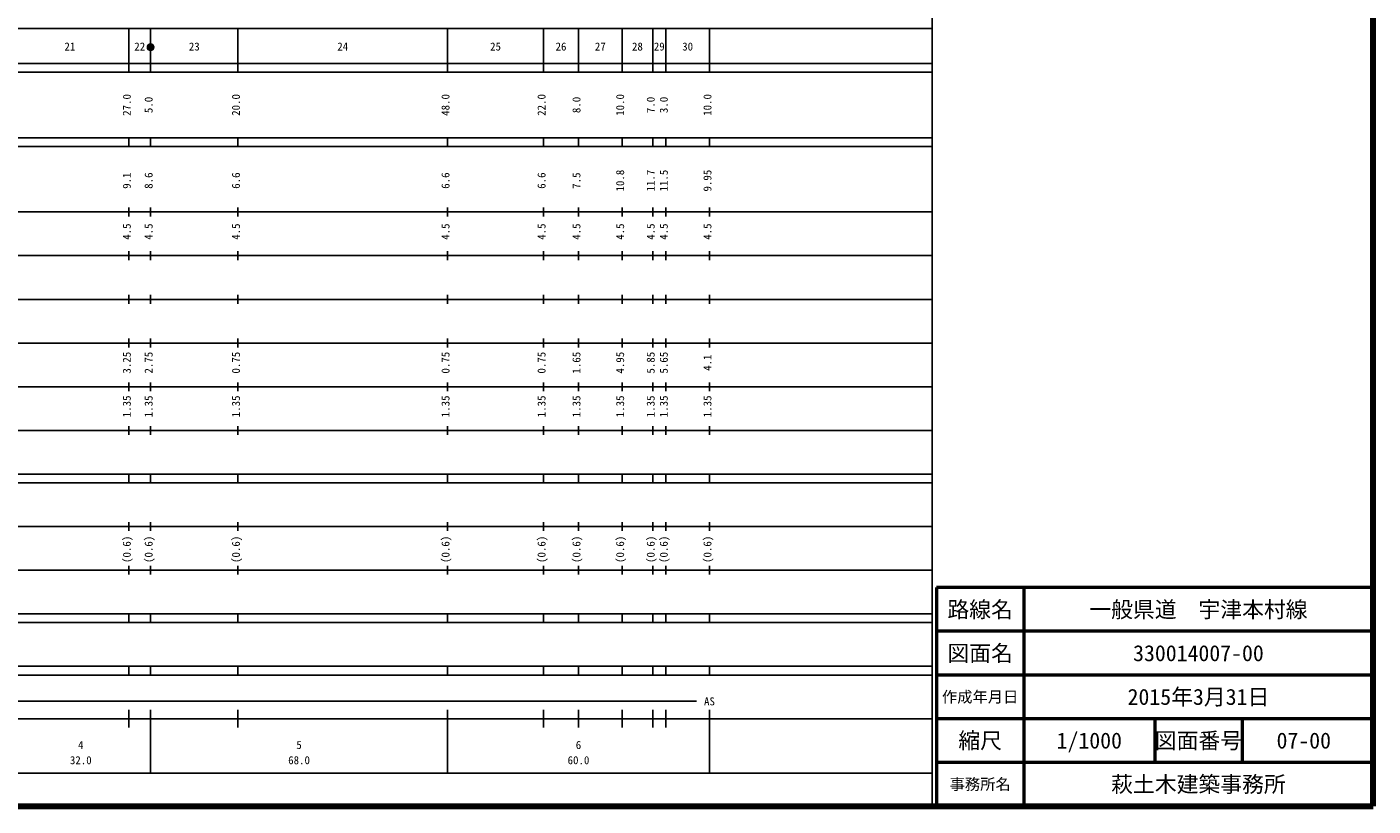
# Model space of a CAD drawing. Units: millimetres on the paper, enlarged 1000 times. Extents: x 40000 to 680000, y 20000 to 380000.
# Drawn here: x 371664 to 680000, y 20000 to 198357 of the extents above; entities that cross this region are included whole.
import ezdxf
from ezdxf.enums import TextEntityAlignment as Align

# ---------------------------------------------------------------- set-up
doc = ezdxf.new("R2010")
doc.units = ezdxf.units.MM
doc.header["$LTSCALE"] = 1000
for name, color, linetype, lineweight in [('M-TTL', 2, 'Continuous', 140), ('M-TTL-BAND', 7, 'Continuous', 25), ('M-TTL-FRAM', 2, 'Continuous', 50), ('M-TTL-LINE', 7, 'Continuous', 50)]:
    doc.layers.add(name, color=color, linetype=linetype, lineweight=lineweight)
doc.layers.add('M-TTL-TXT', color=7, linetype='Continuous')
doc.styles.add('ＭＳ ゴシック', font='')
doc.styles.get('ＭＳ ゴシック').set_extended_font_data('MS Gothic')

msp = doc.modelspace()

# ---------------------------------------------------------------- hatches: boundary and pattern name
at = {"layer": 'M-TTL-BAND'}
msp.add_hatch(color=256, dxfattribs=at).paths.add_polyline_path([(400750, 193700), (400749, 193729), (400748, 193759), (400745, 193788), (400741, 193817), (400736, 193846), (400729, 193875), (400722, 193904), (400713, 193932), (400704, 193960), (400693, 193987), (400681, 194014), (400668, 194040), (400654, 194066), (400639, 194092), (400624, 194117), (400607, 194141), (400589, 194164), (400570, 194187), (400551, 194209), (400530, 194230), (400509, 194251), (400487, 194270), (400464, 194289), (400441, 194307), (400417, 194324), (400392, 194339), (400366, 194354), (400340, 194368), (400314, 194381), (400287, 194393), (400260, 194404), (400232, 194413), (400204, 194422), (400175, 194429), (400146, 194436), (400117, 194441), (400088, 194445), (400059, 194448), (400029, 194449), (400000, 194450), (399971, 194449), (399941, 194448), (399912, 194445), (399883, 194441), (399854, 194436), (399825, 194429), (399796, 194422), (399768, 194413), (399740, 194404), (399713, 194393), (399686, 194381), (399660, 194368), (399634, 194354), (399608, 194339), (399583, 194324), (399559, 194307), (399536, 194289), (399513, 194270), (399491, 194251), (399470, 194230), (399449, 194209), (399430, 194187), (399411, 194164), (399393, 194141), (399376, 194117), (399361, 194092), (399346, 194066), (399332, 194040), (399319, 194014), (399307, 193987), (399296, 193960), (399287, 193932), (399278, 193904), (399271, 193875), (399264, 193846), (399259, 193817), (399255, 193788), (399252, 193759), (399251, 193729), (399250, 193700), (399251, 193671), (399252, 193641), (399255, 193612), (399259, 193583), (399264, 193554), (399271, 193525), (399278, 193496), (399287, 193468), (399296, 193440), (399307, 193413), (399319, 193386), (399332, 193359), (399346, 193334), (399361, 193308), (399376, 193283), (399393, 193259), (399411, 193236), (399430, 193213), (399449, 193191), (399470, 193170), (399491, 193149), (399513, 193130), (399536, 193111), (399559, 193093), (399583, 193076), (399608, 193060), (399634, 193046), (399660, 193032), (399686, 193019), (399713, 193007), (399740, 192996), (399768, 192987), (399796, 192978), (399825, 192971), (399854, 192964), (399883, 192959), (399912, 192955), (399941, 192952), (399971, 192951), (400000, 192950), (400029, 192951), (400059, 192952), (400088, 192955), (400117, 192959), (400146, 192964), (400175, 192971), (400204, 192978), (400232, 192987), (400260, 192996), (400287, 193007), (400314, 193019), (400340, 193032), (400366, 193046), (400392, 193060), (400417, 193076), (400441, 193093), (400464, 193111), (400487, 193130), (400509, 193149), (400530, 193170), (400551, 193191), (400570, 193213), (400589, 193236), (400607, 193259), (400624, 193283), (400639, 193308), (400654, 193334), (400668, 193359), (400681, 193386), (400693, 193413), (400704, 193440), (400713, 193468), (400722, 193496), (400729, 193525), (400736, 193554), (400741, 193583), (400745, 193612), (400748, 193641), (400749, 193671)])

# ---------------------------------------------------------------- linework, layer by layer
at = {"layer": 'M-TTL'}
for p, q in [((680000, 20000), (680000, 380000)), ((40000, 20000), (680000, 20000))]:
    msp.add_line(p, q, dxfattribs=at)
at = {"layer": 'M-TTL-BAND'}
for p, q in [((579000, 20000), (579000, 370000)), ((68000, 198000), (579000, 198000)), ((395000, 188000), (395000, 198000)), ((400000, 188000), (400000, 198000)), ((420000, 188000), (420000, 198000)), ((468000, 188000), (468000, 198000)), ((490000, 188000), (490000, 198000)), ((498000, 188000), (498000, 198000)), ((508000, 188000), (508000, 198000)), ((515000, 188000), (515000, 198000)), ((518000, 188000), (518000, 198000)), ((528000, 188000), (528000, 198000)), ((40000, 190000), (579000, 190000)), ((40000, 188000), (579000, 188000)), ((40000, 173000), (579000, 173000)), ((395000, 171000), (395000, 173000)), ((400000, 171000), (400000, 173000)), ((420000, 171000), (420000, 173000)), ((468000, 171000), (468000, 173000)), ((490000, 171000), (490000, 173000)), ((498000, 171000), (498000, 173000)), ((508000, 171000), (508000, 173000)), ((515000, 171000), (515000, 173000)), ((518000, 171000), (518000, 173000)), ((528000, 171000), (528000, 173000)), ((40000, 171000), (579000, 171000)), ((40000, 156000), (579000, 156000)), ((395000, 155000), (395000, 157000)), ((400000, 155000), (400000, 157000)), ((420000, 155000), (420000, 157000)), ((468000, 155000), (468000, 157000)), ((490000, 155000), (490000, 157000)), ((498000, 155000), (498000, 157000)), ((508000, 155000), (508000, 157000)), ((515000, 155000), (515000, 157000)), ((518000, 155000), (518000, 157000)), ((528000, 155000), (528000, 157000)), ((46000, 146000), (579000, 146000)), ((395000, 145000), (395000, 147000)), ((400000, 145000), (400000, 147000)), ((420000, 145000), (420000, 147000)), ((468000, 145000), (468000, 147000)), ((490000, 145000), (490000, 147000)), ((498000, 145000), (498000, 147000)), ((508000, 145000), (508000, 147000)), ((515000, 145000), (515000, 147000)), ((518000, 145000), (518000, 147000)), ((528000, 145000), (528000, 147000)), ((52000, 136000), (579000, 136000)), ((395000, 135000), (395000, 137000)), ((400000, 135000), (400000, 137000)), ((420000, 135000), (420000, 137000)), ((468000, 135000), (468000, 137000)), ((490000, 135000), (490000, 137000)), ((498000, 135000), (498000, 137000)), ((508000, 135000), (508000, 137000)), ((515000, 135000), (515000, 137000)), ((518000, 135000), (518000, 137000)), ((528000, 135000), (528000, 137000)), ((395000, 125000), (395000, 127000)), ((400000, 125000), (400000, 127000)), ((420000, 125000), (420000, 127000)), ((468000, 125000), (468000, 127000)), ((490000, 125000), (490000, 127000)), ((498000, 125000), (498000, 127000)), ((508000, 125000), (508000, 127000)), ((515000, 125000), (515000, 127000)), ((518000, 125000), (518000, 127000)), ((528000, 125000), (528000, 127000)), ((46000, 126000), (579000, 126000)), ((52000, 116000), (579000, 116000)), ((395000, 115000), (395000, 117000)), ((400000, 115000), (400000, 117000)), ((420000, 115000), (420000, 117000)), ((468000, 115000), (468000, 117000)), ((490000, 115000), (490000, 117000)), ((498000, 115000), (498000, 117000)), ((508000, 115000), (508000, 117000)), ((515000, 115000), (515000, 117000)), ((518000, 115000), (518000, 117000)), ((528000, 115000), (528000, 117000)), ((46000, 106000), (579000, 106000)), ((395000, 105000), (395000, 107000)), ((400000, 105000), (400000, 107000)), ((420000, 105000), (420000, 107000)), ((468000, 105000), (468000, 107000)), ((490000, 105000), (490000, 107000)), ((498000, 105000), (498000, 107000)), ((508000, 105000), (508000, 107000)), ((515000, 105000), (515000, 107000)), ((518000, 105000), (518000, 107000)), ((528000, 105000), (528000, 107000)), ((40000, 96000), (579000, 96000)), ((395000, 94000), (395000, 96000)), ((400000, 94000), (400000, 96000)), ((420000, 94000), (420000, 96000)), ((468000, 94000), (468000, 96000)), ((490000, 94000), (490000, 96000)), ((498000, 94000), (498000, 96000)), ((508000, 94000), (508000, 96000)), ((515000, 94000), (515000, 96000)), ((518000, 94000), (518000, 96000)), ((528000, 94000), (528000, 96000)), ((40000, 94000), (579000, 94000)), ((49000, 84000), (579000, 84000)), ((395000, 83000), (395000, 85000)), ((400000, 83000), (400000, 85000)), ((420000, 83000), (420000, 85000)), ((468000, 83000), (468000, 85000)), ((490000, 83000), (490000, 85000)), ((498000, 83000), (498000, 85000)), ((508000, 83000), (508000, 85000)), ((515000, 83000), (515000, 85000)), ((518000, 83000), (518000, 85000)), ((528000, 83000), (528000, 85000)), ((395000, 73000), (395000, 75000)), ((400000, 73000), (400000, 75000)), ((420000, 73000), (420000, 75000)), ((468000, 73000), (468000, 75000)), ((490000, 73000), (490000, 75000)), ((498000, 73000), (498000, 75000)), ((508000, 73000), (508000, 75000)), ((515000, 73000), (515000, 75000)), ((518000, 73000), (518000, 75000)), ((528000, 73000), (528000, 75000)), ((40000, 74000), (579000, 74000)), ((40000, 64000), (579000, 64000)), ((40000, 62000), (579000, 62000)), ((395000, 62000), (395000, 64000)), ((400000, 62000), (400000, 64000)), ((420000, 62000), (420000, 64000)), ((468000, 62000), (468000, 64000)), ((490000, 62000), (490000, 64000)), ((498000, 62000), (498000, 64000)), ((508000, 62000), (508000, 64000)), ((515000, 62000), (515000, 64000)), ((518000, 62000), (518000, 64000)), ((528000, 62000), (528000, 64000)), ((40000, 52000), (579000, 52000)), ((40000, 50000), (579000, 50000)), ((395000, 50000), (395000, 52000)), ((400000, 50000), (400000, 52000)), ((420000, 50000), (420000, 52000)), ((468000, 50000), (468000, 52000)), ((490000, 50000), (490000, 52000)), ((498000, 50000), (498000, 52000)), ((508000, 50000), (508000, 52000)), ((515000, 50000), (515000, 52000)), ((518000, 50000), (518000, 52000)), ((528000, 50000), (528000, 52000)), ((71000, 44000), (525000, 44000)), ((395000, 38000), (395000, 42000)), ((400000, 27500), (400000, 42000)), ((420000, 38000), (420000, 42000)), ((468000, 27500), (468000, 42000)), ((490000, 38000), (490000, 42000)), ((498000, 38000), (498000, 42000)), ((508000, 38000), (508000, 42000)), ((515000, 38000), (515000, 42000)), ((518000, 38000), (518000, 42000)), ((528000, 27500), (528000, 42000)), ((40000, 40000), (579000, 40000)), ((68000, 27500), (579000, 27500))]:
    msp.add_line(p, q, dxfattribs=at)
for radius in [750, 700]:
    msp.add_circle((400000, 193700), radius, dxfattribs=at)
at = {"layer": 'M-TTL-FRAM'}
for p, q in [((680000, 70000), (580000, 70000)), ((580000, 70000), (580000, 20000))]:
    msp.add_line(p, q, dxfattribs=at)
at = {"layer": 'M-TTL-LINE'}
for p, q in [((600000, 70000), (600000, 20000)), ((680000, 60000), (580000, 60000)), ((680000, 50000), (580000, 50000)), ((680000, 40000), (580000, 40000)), ((630000, 40000), (630000, 30000)), ((650000, 40000), (650000, 30000)), ((680000, 30000), (580000, 30000))]:
    msp.add_line(p, q, dxfattribs=at)

# ---------------------------------------------------------------- texts
at = {"layer": 'M-TTL-BAND', "style": 'ＭＳ ゴシック'}
for s, p in [('21', (381500, 192405)), ('22', (397500, 192405)), ('23', (410000, 192405)), ('24', (444000, 192405)), ('25', (479000, 192405)), ('26', (494000, 192405)), ('27', (503000, 192405)), ('28', (511500, 192405)), ('29', (516500, 192405)), ('30', (523000, 192405)), ('AS', (528000, 42500)), ('4', (384000, 32523)), ('5', (434000, 32523)), ('6', (498000, 32523)), ('32.0', (384000, 29033)), ('68.0', (434000, 29033)), ('60.0', (498000, 29033))]:
    msp.add_text(s, height=1833, dxfattribs=at).set_placement(p, align=Align.BOTTOM_CENTER)
for s, p in [('27.0', (396000, 180500)), ('5.0', (401000, 180500)), ('20.0', (421000, 180500)), ('48.0', (469000, 180500)), ('22.0', (491000, 180500)), ('8.0', (499000, 180500)), ('10.0', (509000, 180500)), ('7.0', (516000, 180500)), ('3.0', (519000, 180500)), ('10.0', (529000, 180500)), ('9.1', (396000, 163174)), ('8.6', (401000, 163174)), ('6.6', (421000, 163174)), ('6.6', (469000, 163174)), ('6.6', (491000, 163174)), ('7.5', (499000, 163174)), ('10.8', (509000, 163174)), ('11.7', (516000, 163174)), ('11.5', (519000, 163174)), ('9.95', (529000, 163174)), ('4.5', (396000, 151500)), ('4.5', (401000, 151500)), ('4.5', (421000, 151500)), ('4.5', (469000, 151500)), ('4.5', (491000, 151500)), ('4.5', (499000, 151500)), ('4.5', (509000, 151500)), ('4.5', (516000, 151500)), ('4.5', (519000, 151500)), ('4.5', (529000, 151500)), ('3.25', (396000, 121500)), ('2.75', (401000, 121500)), ('0.75', (421000, 121500)), ('0.75', (469000, 121500)), ('0.75', (491000, 121500)), ('1.65', (499000, 121500)), ('4.95', (509000, 121500)), ('5.85', (516000, 121500)), ('5.65', (519000, 121500)), ('4.1', (529000, 121500)), ('1.35', (396000, 111500)), ('1.35', (401000, 111500)), ('1.35', (421000, 111500)), ('1.35', (469000, 111500)), ('1.35', (491000, 111500)), ('1.35', (499000, 111500)), ('1.35', (509000, 111500)), ('1.35', (516000, 111500)), ('1.35', (519000, 111500)), ('1.35', (529000, 111500)), ('(0.6)', (396000, 78764)), ('(0.6)', (401000, 78764)), ('(0.6)', (421000, 78764)), ('(0.6)', (469000, 78764)), ('(0.6)', (491000, 78764)), ('(0.6)', (499000, 78764)), ('(0.6)', (509000, 78764)), ('(0.6)', (516000, 78764)), ('(0.6)', (519000, 78764)), ('(0.6)', (529000, 78764))]:
    msp.add_text(s, height=1833, rotation=90, dxfattribs=at).set_placement(p, align=Align.BOTTOM_CENTER)
at = {"layer": 'M-TTL-TXT', "style": 'ＭＳ ゴシック'}
for s, height, p in [('路線名', 3666, (590000, 65000)), ('路線名', 3666, (590000, 65000)), ('一般県道\u3000宇津本村線', 3666, (640000, 65000)), ('図面名', 3666, (590000, 55000)), ('図面名', 3666, (590000, 55000)), ('330014007-00', 3666, (640000, 55000)), ('作成年月日', 2566, (590000, 45000)), ('作成年月日', 2566, (590000, 45000)), ('2015年3月31日', 3666, (640000, 45000)), ('縮尺', 3666, (590000, 35000)), ('縮尺', 3666, (590000, 35000)), ('1/1000', 3666, (615000, 35000)), ('図面番号', 3666, (640000, 35000)), ('図面番号', 3666, (640000, 35000)), ('07-00', 3666, (664125, 35000)), ('事務所名', 2566, (590000, 25000)), ('事務所名', 2566, (590000, 25000)), ('萩土木建築事務所', 3666, (640000, 25000))]:
    msp.add_text(s, height=height, dxfattribs=at).set_placement(p, align=Align.MIDDLE_CENTER)

doc.saveas('drawing.dxf')
